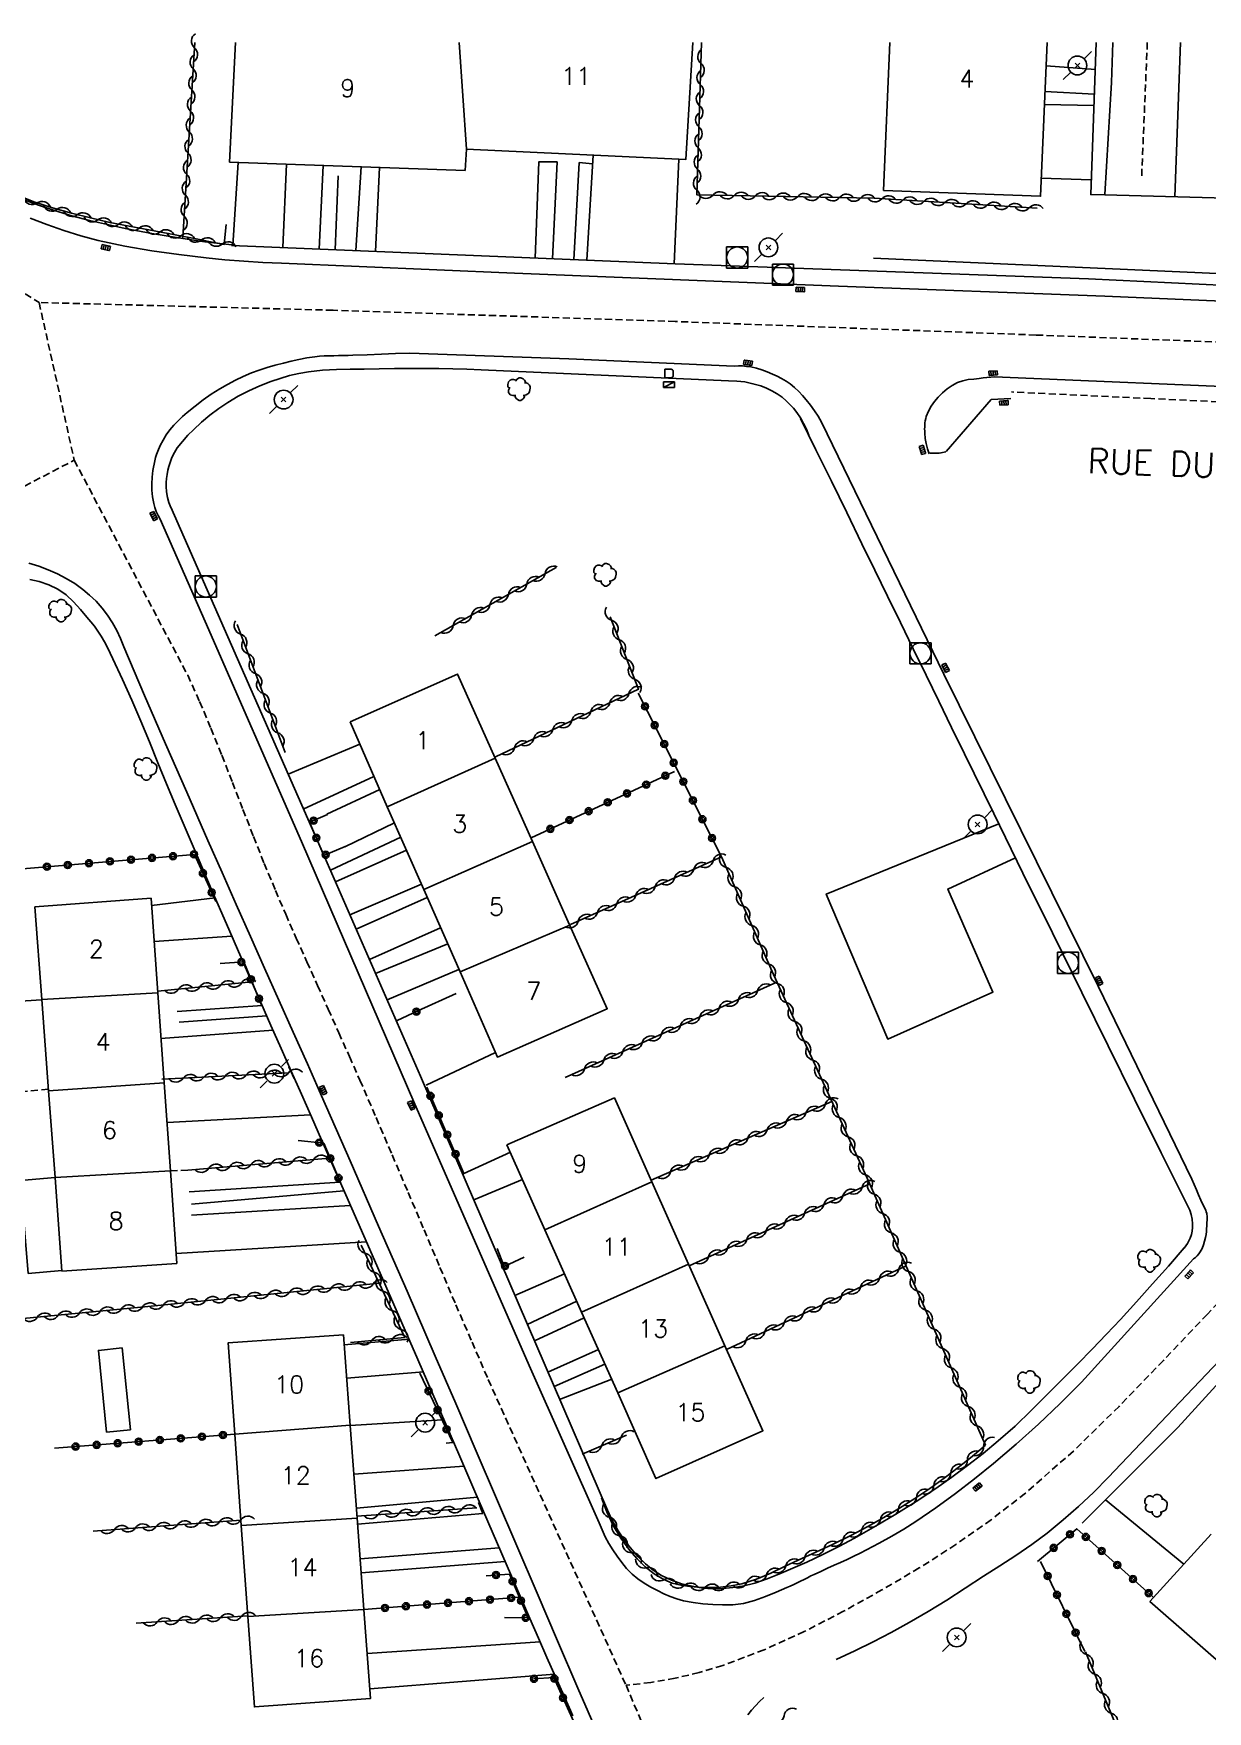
# Model space of a CAD drawing. Header units: millimetres. Extents: x 147000 to 148000, y 141000 to 142001.
# Drawn here: x 147517.2 to 147600.6, y 141881.4 to 142000.6 of the extents above; entities that cross this region are included whole.
import ezdxf
from ezdxf.enums import TextEntityAlignment as Align

# ---------------------------------------------------------------- set-up
doc = ezdxf.new("R2010")
doc.units = ezdxf.units.MM
doc.linetypes.add('DASHED', pattern=[0.75, 0.5, -0.25])
doc.layers.get('0').update_dxf_attribs({"linetype": 'CONTINUOUS'})
for name, color, linetype in [('W0001', 6, 'DASHED'), ('W0006', 2, 'CONTINUOUS'), ('W0008', 7, 'CONTINUOUS'), ('W0014', 7, 'CONTINUOUS'), ('W0017', 7, 'CONTINUOUS'), ('W0101', 7, 'CONTINUOUS'), ('W0104', 1, 'CONTINUOUS'), ('W0112', 1, 'DASHED'), ('W0300', 7, 'CONTINUOUS'), ('W0310', 3, 'CONTINUOUS'), ('W0323', 7, 'CONTINUOUS'), ('W0330', 7, 'CONTINUOUS'), ('W0333', 7, 'CONTINUOUS'), ('W0401', 7, 'CONTINUOUS'), ('W0420', 7, 'CONTINUOUS'), ('W0438', 7, 'CONTINUOUS'), ('W0473', 7, 'CONTINUOUS'), ('W0989', 7, 'CONTINUOUS'), ('W0991', 7, 'CONTINUOUS'), ('W1102', 7, 'CONTINUOUS')]:
    doc.layers.add(name, color=color, linetype=linetype)
doc.styles.get("Standard").update_dxf_attribs({"font": 'romans.shx', "width": 0.85})

# ---------------------------------------------------------------- blocks, each defined once
blk = doc.blocks.new('T401')
for p, q in [((-0.3, 0.3), (0, 0.3)), ((-0.3, -0.25), (-0.3, 0.3)), ((-0.3, 0.15), (0, 0.15)), ((-0.3, 0), (0, 0)), ((0, 0.3), (0, -0.25)), ((-0.3, -0.15), (0, -0.15)), ((-0.3, -0.25), (-0.3, -0.3)), ((-0.3, -0.3), (0, -0.3)), ((0, -0.3), (0, -0.25))]:
    blk.add_line(p, q)
blk = doc.blocks.new('T473')
for p, q in [((-0.166667, 0.166667), (0.166667, -0.166667)), ((-0.166667, -0.166667), (0.166667, 0.166667)), ((0.500001, 0.500001), (1.000002, 1.000002)), ((-1.000002, -1.000002), (-0.500001, -0.500001))]:
    blk.add_line(p, q)
blk.add_ellipse((0, 0), major_axis=(0.471405, 0.471405), ratio=1, start_param=5.4977871438, end_param=11.780972451)
blk = doc.blocks.new('T300')
for p, q in [((-0.8, 0.51), (-0.86, 0.34)), ((-0.86, 0.34), (-0.86, 0.17)), ((-0.86, 0.17), (-0.74, 0.06)), ((-0.69, 0.63), (-0.8, 0.51)), ((-0.8, -0.06), (-0.74, 0.06)), ((-0.74, 0.06), (-0.69, 0.11)), ((-0.57, 0.69), (-0.69, 0.63)), ((-0.46, 0.69), (-0.57, 0.69)), ((-0.29, 0.63), (-0.46, 0.69)), ((-0.29, 0.63), (-0.17, 0.74)), ((-0.23, 0.57), (-0.29, 0.63)), ((-0.17, 0.74), (-0.06, 0.8)), ((-0.06, 0.8), (0.06, 0.8)), ((0.06, 0.8), (0.23, 0.74)), ((0.23, 0.74), (0.34, 0.63)), ((0.34, 0.63), (0.4, 0.51)), ((0.46, 0.46), (0.34, 0.46)), ((0.4, 0.51), (0.4, 0.46)), ((0.57, 0.4), (0.46, 0.46)), ((0.57, 0.4), (0.69, 0.29)), ((0.69, 0.29), (0.74, 0.17)), ((0.74, 0.06), (0.69, -0.17)), ((0.74, 0.17), (0.74, 0.06)), ((-0.8, -0.17), (-0.8, -0.06)), ((-0.8, -0.23), (-0.8, -0.17)), ((-0.74, -0.34), (-0.8, -0.23)), ((-0.69, -0.4), (-0.74, -0.34)), ((-0.51, -0.46), (-0.69, -0.4)), ((-0.4, -0.46), (-0.51, -0.46)), ((-0.4, -0.46), (-0.34, -0.46)), ((-0.34, -0.46), (-0.34, -0.4)), ((-0.34, -0.51), (-0.34, -0.46)), ((-0.29, -0.63), (-0.34, -0.51)), ((-0.17, -0.74), (-0.29, -0.63)), ((-0.06, -0.8), (-0.17, -0.74)), ((0.06, -0.8), (-0.06, -0.8)), ((0.17, -0.74), (0.06, -0.8)), ((0.23, -0.69), (0.17, -0.74)), ((0.29, -0.46), (0.23, -0.46)), ((0.29, -0.63), (0.23, -0.69)), ((0.46, -0.4), (0.29, -0.46)), ((0.34, -0.51), (0.29, -0.63)), ((0.34, -0.51), (0.34, -0.46)), ((0.57, -0.34), (0.46, -0.4)), ((0.63, -0.29), (0.57, -0.34)), ((0.69, -0.17), (0.63, -0.29))]:
    blk.add_line(p, q)
blk = doc.blocks.new('T420')
for p, q in [((0.75, 0.75), (-0.75, 0.75)), ((-0.75, 0.75), (-0.75, -0.75)), ((0.75, 0.75), (0.75, -0.75)), ((0.75, -0.75), (-0.75, -0.75))]:
    blk.add_line(p, q)
blk.add_ellipse((0, 0), major_axis=(-0.53, 0.53), ratio=1, start_param=3.926991, end_param=10.210176)
blk = doc.blocks.new('T438')
for p, q in [((-0.4, 0.2), (0.4, 0.2)), ((-0.4, -0.2), (-0.4, 0.2)), ((0.15, 1.1), (-0.3, 1.1)), ((-0.3, 1.1), (-0.3, 0.5)), ((-0.3, 0.5), (0.15, 0.5)), ((0.3, 0.65), (0.3, 0.95)), ((0.4, 0.2), (0.4, -0.2))]:
    blk.add_line(p, q)
at = {"flags": 128}
for points in [[(-0.4, -0.2), (0.4, 0.2)], [(0.4, -0.2), (-0.4, -0.2)]]:
    blk.add_lwpolyline(points, dxfattribs=at)
for centre, major_axis, start_param, end_param in [((0.15, 0.95), (0.106, -0.106), 0.785398, 2.356194), ((0.15, 0.65), (0.106, 0.106), 3.926991, 5.497787)]:
    blk.add_ellipse(centre, major_axis=major_axis, ratio=1, start_param=start_param, end_param=end_param)
blk = doc.blocks.new('t310o')
at = {"color": 0, "linetype": 'Continuous'}
for centre, start, end in [((-0.5, 0.38), 216.8699, 323.1304), ((0.5, -0.37), 36.8699, 143.1303)]:
    blk.add_arc(centre, 0.625, start, end, dxfattribs=at)
blk = doc.blocks.new('t323o')
at = {"color": 0, "linetype": 'Continuous'}
for radius in [0.25, 0.15]:
    blk.add_circle((0, 0), radius, dxfattribs=at)

msp = doc.modelspace()

# ---------------------------------------------------------------- linework, layer by layer
at = {"layer": 'W0001'}
for points in [[(147596.35, 142000), (147595.94, 141990.26)], [(147499.69, 141998.73), (147509.1, 141987.88), (147511.09, 141986.12), (147513.17, 141984.47), (147515.33, 141982.93), (147517.58, 141981.51)], [(147632.55, 141978.88), (147610.68, 141978.34), (147588.44, 141979.2), (147562.8, 141980.16), (147538.47, 141980.96), (147517.58, 141981.51)], [(147517.58, 141981.51), (147520.08, 141970.3)], [(147516.54, 141968.46), (147520.08, 141970.3)], [(147520.08, 141970.3), (147528.14, 141955.02), (147528.99, 141953.14), (147529.79, 141951.24), (147530.57, 141949.32), (147531.32, 141947.4), (147532.07, 141945.47), (147532.82, 141943.54), (147533.58, 141941.63), (147534.38, 141939.72), (147535.11, 141938.02), (147535.85, 141936.33), (147536.61, 141934.65), (147537.37, 141932.96), (147538.13, 141931.28), (147538.88, 141929.6), (147539.64, 141927.91), (147540.38, 141926.23), (147541.53, 141923.57), (147542.68, 141920.91), (147543.81, 141918.25), (147544.94, 141915.59), (147546.07, 141912.92), (147547.2, 141910.26), (147548.35, 141907.61), (147549.51, 141904.95), (147559.3, 141883.21)], [(147602.96, 141912.05), (147600.62, 141909.59), (147597.49, 141906.31), (147594.34, 141903.04), (147591.1, 141899.86), (147587.68, 141896.86), (147585.25, 141894.98), (147582.73, 141893.21), (147580.14, 141891.55), (147577.49, 141889.99), (147574.75, 141888.47), (147571.97, 141887.03), (147569.11, 141885.73), (147566.17, 141884.62), (147564.49, 141884.11), (147562.78, 141883.71), (147561.05, 141883.41), (147559.3, 141883.21)], [(147559.3, 141883.21), (147570.04, 141857.97), (147572.48, 141852.33), (147574.93, 141846.7), (147577.4, 141841.07), (147579.86, 141835.44), (147581.76, 141831.06), (147583.65, 141826.67), (147585.57, 141822.29), (147587.53, 141817.94), (147595.46, 141801.57)]]:
    msp.add_lwpolyline(points, dxfattribs=at)
at = {"layer": 'W0006'}
msp.add_lwpolyline([(147598.71, 142000), (147598.31, 141989.03)], dxfattribs=at)
at = {"layer": 'W0008'}
msp.add_lwpolyline([(147593.32, 141989.17), (147602.84, 141988.91), (147603.32, 142000)], dxfattribs=at)
at = {"layer": 'W0014'}
for points in [[(147592.72, 142000), (147592.33, 141989.18), (147593.32, 141989.17)], [(147593.9, 142000), (147593.81, 141997.16), (147593.33, 141989.18)], [(147516.4, 141988.86), (147517.53, 141988.44), (147518.67, 141988.05), (147519.91, 141987.68), (147521.17, 141987.35), (147522.43, 141987.05), (147523.7, 141986.78), (147525.59, 141986.42), (147527.48, 141986.1), (147529.37, 141985.83), (147531.28, 141985.6)], [(147534.81, 141984.3), (147533.47, 141984.35), (147532.12, 141984.44), (147530.78, 141984.55), (147529.45, 141984.69), (147527.52, 141984.92), (147525.59, 141985.19), (147523.68, 141985.51), (147521.78, 141985.92), (147520.55, 141986.25), (147519.33, 141986.63), (147518.13, 141987.05), (147516.95, 141987.5)], [(147531.26, 141985.57), (147562.8, 141984.25), (147592.18, 141983.2), (147615.76, 141982.05)], [(147613.93, 141981.09), (147593.32, 141981.95), (147574.39, 141982.68), (147551.36, 141983.6), (147534.81, 141984.3)], [(147526.19, 141966.11), (147526.04, 141966.38), (147525.91, 141966.65), (147525.8, 141966.93), (147525.73, 141967.22), (147525.64, 141967.69), (147525.6, 141968.16), (147525.6, 141968.63), (147525.62, 141969.1), (147525.64, 141969.33), (147525.67, 141969.57), (147525.71, 141969.8), (147525.75, 141970.03), (147525.8, 141970.26), (147525.86, 141970.49), (147525.93, 141970.71), (147526.01, 141970.94), (147526.18, 141971.34), (147526.39, 141971.73), (147526.62, 141972.1), (147526.87, 141972.45), (147527.15, 141972.79), (147527.46, 141973.11), (147527.78, 141973.41), (147528.11, 141973.7), (147528.67, 141974.15), (147529.24, 141974.58), (147529.82, 141974.99), (147530.43, 141975.37), (147530.97, 141975.69), (147531.53, 141975.99), (147532.09, 141976.26), (147532.67, 141976.5), (147533.23, 141976.71), (147533.8, 141976.89), (147534.37, 141977.05), (147534.94, 141977.2), (147535.49, 141977.34), (147536.05, 141977.46), (147536.61, 141977.57), (147537.18, 141977.66), (147537.51, 141977.69), (147537.85, 141977.71), (147538.19, 141977.73), (147538.53, 141977.73), (147538.86, 141977.74), (147539.2, 141977.74), (147539.54, 141977.74), (147539.88, 141977.76), (147540.89, 141977.79), (147541.91, 141977.84), (147542.92, 141977.88), (147543.94, 141977.92)], [(147543.94, 141977.92), (147555.24, 141977.51), (147566.99, 141976.98)], [(147526.95, 141966.94), (147526.81, 141967.29), (147526.7, 141967.66), (147526.64, 141968.04), (147526.61, 141968.42), (147526.62, 141968.72), (147526.64, 141969), (147526.68, 141969.29), (147526.74, 141969.58), (147526.81, 141969.86), (147526.89, 141970.14), (147527, 141970.41), (147527.11, 141970.68), (147527.4, 141971.18), (147527.76, 141971.64), (147528.15, 141972.07), (147528.55, 141972.47), (147529.12, 141973.01), (147529.72, 141973.51), (147530.35, 141973.98), (147531, 141974.41), (147531.73, 141974.85), (147532.48, 141975.24), (147533.26, 141975.59), (147534.05, 141975.9), (147534.71, 141976.12), (147535.37, 141976.31), (147536.05, 141976.46), (147536.73, 141976.58), (147537.72, 141976.69), (147538.71, 141976.74), (147539.7, 141976.76), (147540.69, 141976.78), (147541.76, 141976.8), (147542.83, 141976.82), (147543.9, 141976.82), (147544.97, 141976.82), (147545.98, 141976.81), (147546.98, 141976.79), (147547.99, 141976.76), (147548.99, 141976.73)], [(147548.99, 141976.73), (147566.58, 141975.94)], [(147566.58, 141975.94), (147567.17, 141975.93), (147567.75, 141975.86), (147568.32, 141975.74), (147568.88, 141975.58), (147569.28, 141975.42), (147569.67, 141975.23), (147570.03, 141975.01), (147570.39, 141974.77), (147570.68, 141974.53), (147570.95, 141974.27), (147571.2, 141973.99), (147571.43, 141973.69), (147571.69, 141973.31), (147571.92, 141972.91), (147572.12, 141972.5), (147572.29, 141972.08)], [(147566.99, 141976.98), (147567.29, 141977), (147567.58, 141977), (147567.87, 141976.97), (147568.17, 141976.93), (147568.56, 141976.84), (147568.95, 141976.72), (147569.33, 141976.58), (147569.7, 141976.42), (147570.03, 141976.28), (147570.36, 141976.11), (147570.67, 141975.93), (147570.97, 141975.73), (147571.28, 141975.47), (147571.57, 141975.19), (147571.84, 141974.9), (147572.1, 141974.59), (147572.4, 141974.22), (147572.69, 141973.82), (147572.95, 141973.42), (147573.2, 141973)], [(147580.85, 141970.75), (147580.73, 141971.11), (147580.64, 141971.48), (147580.57, 141971.85), (147580.54, 141972.22), (147580.53, 141972.37), (147580.52, 141972.52), (147580.53, 141972.66), (147580.53, 141972.81), (147580.54, 141972.96), (147580.57, 141973.11), (147580.6, 141973.26), (147580.64, 141973.4), (147580.79, 141973.78), (147580.99, 141974.14), (147581.23, 141974.48), (147581.49, 141974.79), (147581.79, 141975.1), (147582.12, 141975.38), (147582.47, 141975.62), (147582.85, 141975.83), (147583.23, 141975.95), (147583.62, 141976.03), (147584.02, 141976.07), (147584.41, 141976.12), (147584.68, 141976.15), (147584.95, 141976.18), (147585.22, 141976.21), (147585.49, 141976.22)], [(147585.49, 141976.22), (147605.55, 141975.38), (147625.28, 141974.66)], [(147586.64, 141974.69), (147585.26, 141974.62), (147582.05, 141970.91)], [(147571.71, 141973.26), (147572.8, 141971.03), (147573.9, 141968.81), (147574.99, 141966.58), (147576.07, 141964.36), (147576.98, 141962.49), (147577.89, 141960.63), (147578.8, 141958.76), (147579.71, 141956.9), (147580.62, 141955.03), (147581.53, 141953.16), (147582.44, 141951.3), (147583.35, 141949.43), (147585.43, 141945.19), (147587.51, 141940.95), (147589.6, 141936.71), (147591.69, 141932.47), (147593.57, 141928.67), (147595.45, 141924.87), (147597.34, 141921.07), (147599.23, 141917.28)], [(147573.2, 141973), (147581.89, 141955.08), (147592.85, 141932.91), (147599.52, 141919.18)], [(147582.02, 141970.89), (147581.91, 141970.86), (147581.79, 141970.84), (147581.68, 141970.82), (147581.56, 141970.8), (147581.46, 141970.8), (147581.36, 141970.79), (147581.25, 141970.79), (147581.15, 141970.79), (147581.07, 141970.79), (147580.99, 141970.8), (147580.91, 141970.81), (147580.83, 141970.82)], [(147557.97, 141895.66), (147544.68, 141926.5), (147537.88, 141942.06), (147526.94, 141966.95)], [(147557.38, 141894.75), (147552.51, 141905.72), (147544.28, 141924.52), (147536.23, 141943.19), (147529.38, 141958.83), (147526.19, 141966.11)], [(147516.85, 141962.97), (147517.55, 141962.77), (147518.23, 141962.51)], [(147555.52, 141881.04), (147554.91, 141882.43), (147554.29, 141883.81), (147553.68, 141885.19), (147553.07, 141886.57), (147552.46, 141887.96), (147551.46, 141890.26), (147550.46, 141892.56), (147549.47, 141894.86), (147548.48, 141897.16), (147547.49, 141899.47), (147546.5, 141901.77), (147545.5, 141904.07), (147544.51, 141906.37), (147542.8, 141910.28), (147541.09, 141914.18), (147539.37, 141918.08), (147537.66, 141921.98), (147536.94, 141923.61), (147536.22, 141925.24), (147535.5, 141926.86), (147534.78, 141928.49), (147534.06, 141930.11), (147533.34, 141931.74), (147532.63, 141933.37), (147531.92, 141935), (147530.9, 141937.33), (147529.89, 141939.66), (147528.89, 141942), (147527.88, 141944.34), (147527.25, 141945.82), (147526.64, 141947.3), (147526.03, 141948.79), (147525.42, 141950.28), (147524.8, 141951.76), (147524.16, 141953.24), (147523.51, 141954.72), (147522.83, 141956.18), (147522.64, 141956.59), (147522.44, 141956.99), (147522.22, 141957.39), (147521.99, 141957.79), (147521.75, 141958.14), (147521.51, 141958.49), (147521.25, 141958.82), (147520.97, 141959.15), (147520.51, 141959.69), (147520.02, 141960.22), (147519.5, 141960.72), (147518.9, 141961.14), (147518.26, 141961.45), (147517.59, 141961.67), (147516.91, 141961.83)], [(147518.23, 141962.51), (147518.88, 141962.23), (147519.51, 141961.9), (147520.11, 141961.53), (147520.68, 141961.12), (147521.17, 141960.71), (147521.63, 141960.27), (147522.06, 141959.79), (147522.45, 141959.28), (147522.79, 141958.75), (147523.1, 141958.2), (147523.37, 141957.62), (147523.59, 141957.03)], [(147523.59, 141957.03), (147525.08, 141953.58), (147526.57, 141950.14), (147528.07, 141946.69), (147529.58, 141943.26), (147530.58, 141940.98), (147531.59, 141938.72), (147532.6, 141936.45), (147533.61, 141934.18), (147534.63, 141931.92), (147535.64, 141929.65), (147536.65, 141927.38), (147537.65, 141925.11), (147539.69, 141920.49), (147541.71, 141915.86), (147543.73, 141911.23), (147545.74, 141906.6), (147547.2, 141903.23), (147548.65, 141899.86), (147550.09, 141896.49), (147551.53, 141893.12), (147552.98, 141889.75), (147554.42, 141886.38), (147555.87, 141883.01), (147557.33, 141879.65)], [(147593.57, 141897.98), (147602.4, 141907.26), (147609.92, 141915.47), (147621.09, 141927.58), (147631.51, 141938.99)], [(147591.73, 141894.74), (147598.51, 141901.53), (147606.88, 141910.7), (147619.35, 141924.14), (147630.72, 141936.63)], [(147599.52, 141919.18), (147599.68, 141918.81), (147599.84, 141918.44), (147600, 141918.07), (147600.15, 141917.7), (147600.21, 141917.58), (147600.27, 141917.47), (147600.33, 141917.35), (147600.39, 141917.23), (147600.45, 141917.11), (147600.5, 141916.99), (147600.54, 141916.87), (147600.58, 141916.74), (147600.6, 141916.52), (147600.6, 141916.31), (147600.59, 141916.09), (147600.57, 141915.88), (147600.56, 141915.67), (147600.55, 141915.46), (147600.53, 141915.25), (147600.49, 141915.04), (147600.42, 141914.78), (147600.35, 141914.51), (147600.24, 141914.26), (147600.11, 141914.02), (147600.01, 141913.87), (147599.9, 141913.74), (147599.77, 141913.62), (147599.63, 141913.52)], [(147599.23, 141917.28), (147599.37, 141916.98), (147599.47, 141916.67), (147599.54, 141916.34), (147599.57, 141916.01), (147599.57, 141915.75), (147599.54, 141915.5), (147599.48, 141915.25), (147599.4, 141915), (147599.31, 141914.81), (147599.21, 141914.62), (147599.09, 141914.45), (147598.96, 141914.29)], [(147598.96, 141914.3), (147597.85, 141913.01), (147596.73, 141911.74), (147595.59, 141910.47), (147594.44, 141909.22), (147593.44, 141908.16), (147592.43, 141907.1), (147591.4, 141906.06), (147590.37, 141905.02), (147589.24, 141903.89), (147588.11, 141902.76), (147586.95, 141901.64), (147585.75, 141900.58), (147584.68, 141899.69), (147583.58, 141898.83), (147582.46, 141898.01), (147581.32, 141897.21), (147579.91, 141896.28), (147578.48, 141895.38), (147577.02, 141894.51), (147575.54, 141893.68), (147574.42, 141893.08), (147573.29, 141892.51), (147572.15, 141891.97), (147570.98, 141891.46), (147570.15, 141891.11), (147569.32, 141890.77), (147568.46, 141890.48), (147567.58, 141890.26), (147566.88, 141890.15), (147566.18, 141890.08), (147565.46, 141890.07), (147564.75, 141890.12), (147564, 141890.25), (147563.25, 141890.43), (147562.52, 141890.69), (147561.83, 141891.02), (147561.23, 141891.4), (147560.68, 141891.85), (147560.17, 141892.34), (147559.7, 141892.86), (147559.19, 141893.51), (147558.73, 141894.2), (147558.32, 141894.92), (147557.97, 141895.67)], [(147599.64, 141913.52), (147591.67, 141904.75)], [(147591.67, 141904.75), (147590.16, 141903.24), (147588.61, 141901.78), (147587.03, 141900.35), (147585.41, 141898.97), (147584.07, 141897.89), (147582.71, 141896.84), (147581.32, 141895.83), (147579.9, 141894.86), (147579.04, 141894.32), (147578.18, 141893.81), (147577.29, 141893.32), (147576.4, 141892.84), (147575.95, 141892.61), (147575.48, 141892.38), (147575.02, 141892.16), (147574.55, 141891.95), (147574.08, 141891.74), (147573.61, 141891.53), (147573.14, 141891.31), (147572.68, 141891.09), (147572.43, 141890.98), (147572.19, 141890.85), (147571.95, 141890.73), (147571.71, 141890.61), (147571.46, 141890.49), (147571.22, 141890.37), (147570.97, 141890.26), (147570.72, 141890.15), (147569.97, 141889.83), (147569.22, 141889.52), (147568.44, 141889.24), (147567.65, 141889.03), (147567.28, 141888.97), (147566.9, 141888.94), (147566.52, 141888.94), (147566.15, 141888.94), (147565.46, 141888.96), (147564.76, 141889.01), (147564.07, 141889.09), (147563.39, 141889.22), (147562.91, 141889.35), (147562.44, 141889.52), (147561.98, 141889.72), (147561.54, 141889.94), (147561.06, 141890.19), (147560.59, 141890.47), (147560.14, 141890.78), (147559.73, 141891.12), (147559.34, 141891.52), (147558.99, 141891.94), (147558.66, 141892.39), (147558.36, 141892.85), (147558.08, 141893.3), (147557.82, 141893.77), (147557.59, 141894.26), (147557.38, 141894.75)], [(147574.24, 141885.04), (147575.56, 141885.65), (147576.87, 141886.3), (147578.15, 141886.97), (147579.43, 141887.67), (147580.77, 141888.45), (147582.1, 141889.27), (147583.41, 141890.11), (147584.71, 141890.96), (147585.86, 141891.7), (147587.01, 141892.44), (147588.14, 141893.21), (147589.24, 141894.03), (147590.37, 141894.96), (147591.47, 141895.93), (147592.54, 141896.94), (147593.57, 141897.99)], [(147567.96, 141881.11), (147568.21, 141881.44), (147568.49, 141881.76), (147568.78, 141882.06), (147569.09, 141882.33)]]:
    msp.add_lwpolyline(points, dxfattribs=at)
at = {"layer": 'W0017'}
for points in [[(147592.66, 141998.07), (147589.15, 141998.33)], [(147589.07, 141996.52), (147592.59, 141996.32)], [(147592.56, 141995.51), (147589.04, 141995.59)], [(147531.73, 141991.47), (147531.36, 141985.57)], [(147552.83, 141984.67), (147553.11, 141991.52), (147554.4, 141991.5)], [(147554.4, 141991.5), (147554.08, 141984.62)], [(147555.59, 141984.55), (147555.96, 141991.46)], [(147555.96, 141991.46), (147556.92, 141991.37)], [(147556.51, 141984.52), (147556.95, 141991.99)], [(147563.06, 141991.71), (147562.71, 141984.26)], [(147535.16, 141991.35), (147534.91, 141985.42)], [(147537.48, 141985.31), (147537.78, 141991.25)], [(147538.84, 141990.52), (147538.62, 141985.26)], [(147540.09, 141985.2), (147540.46, 141991.16)], [(147541.5, 141985.14), (147541.78, 141991.11)], [(147588.81, 141990.36), (147592.37, 141990.24)], [(147535.28, 141947.98), (147540.38, 141950.12)], [(147536.36, 141945.5), (147541.38, 141947.82)], [(147541.8, 141946.89), (147538.03, 141945.14)], [(147539.3, 141942.82), (147542.84, 141944.52)], [(147543.28, 141943.51), (147538.28, 141941.15)], [(147538.64, 141940.32), (147543.69, 141942.58)], [(147544.75, 141940.17), (147539.67, 141937.97)], [(147525.56, 141938.65), (147530.1, 141939.18)], [(147540.11, 141936.97), (147545.17, 141939.22)], [(147541.07, 141934.8), (147546.12, 141937.05)], [(147525.76, 141936.08), (147531.27, 141936.47)], [(147541.48, 141933.82), (147546.62, 141935.93)], [(147547.42, 141934.1), (147542.31, 141931.94)], [(147544.5, 141931.15), (147547.22, 141932.39)], [(147533.44, 141931.53), (147527.4, 141931.1)], [(147527.54, 141930.36), (147533.76, 141930.8)], [(147534.21, 141929.79), (147526.24, 141929.2)], [(147550.02, 141928.2), (147545.09, 141925.88)], [(147536.87, 141923.77), (147526.67, 141923.22)], [(147547.71, 141919.56), (147551.08, 141921.1)], [(147538.97, 141918.97), (147528.25, 141918.3)], [(147551.94, 141919.16), (147548.47, 141917.71)], [(147528.41, 141917.41), (147539.25, 141918.36)], [(147539.7, 141917.32), (147528.41, 141916.63)], [(147527.33, 141913.9), (147540.85, 141914.73)], [(147554.93, 141912.46), (147551.39, 141910.93)], [(147552.28, 141908.86), (147555.8, 141910.52)], [(147556.33, 141909.33), (147552.79, 141907.69)], [(147539.27, 141907.42), (147543.88, 141907.81)], [(147553.74, 141905.48), (147557.33, 141907.08)], [(147557.79, 141906.04), (147554.18, 141904.45)], [(147544.89, 141905.49), (147539.45, 141905.04)], [(147554.58, 141903.52), (147558.28, 141904.96)], [(147539.95, 141898.21), (147547.79, 141898.79)], [(147548.73, 141896.58), (147540.13, 141895.8)], [(147598.95, 141891.82), (147593.38, 141896.39)], [(147540.21, 141894.66), (147549.12, 141895.42)], [(147550.29, 141892.97), (147540.4, 141892.19)], [(147540.47, 141891.2), (147550.7, 141892.02)], [(147553.19, 141886.29), (147540.9, 141885.46)], [(147541.08, 141882.96), (147554.21, 141883.99)]]:
    msp.add_lwpolyline(points, dxfattribs=at)
at = {"layer": 'W0101'}
for points in [[(147531.55, 142000), (147531.12, 141991.49)], [(147547.95, 141992.42), (147563.55, 141991.68), (147564.05, 142000)], [(147577.6, 141989.48), (147578.06, 142000)], [(147589.22, 142000), (147588.76, 141989.06), (147577.6, 141989.48)], [(147531.12, 141991.49), (147547.86, 141990.9), (147547.95, 141992.42)], [(147549.99, 141949.12), (147547.33, 141955.09), (147539.68, 141951.7)], [(147539.68, 141951.7), (147542.33, 141945.66)], [(147552.65, 141943.19), (147549.99, 141949.12)], [(147542.33, 141945.66), (147544.92, 141939.78)], [(147555.29, 141937.27), (147552.65, 141943.19)], [(147517.28, 141938.55), (147525.54, 141939.16)], [(147525.54, 141939.16), (147526.01, 141932.43)], [(147544.92, 141939.78), (147547.5, 141933.93)], [(147517.28, 141938.55), (147517.77, 141931.96)], [(147547.5, 141933.93), (147550.16, 141927.87), (147557.96, 141931.31), (147555.29, 141937.27)], [(147517.77, 141931.96), (147518.25, 141925.46)], [(147526.01, 141932.43), (147526.47, 141926.04)], [(147526.47, 141926.04), (147526.91, 141919.78)], [(147518.25, 141925.46), (147518.71, 141919.3)], [(147561.12, 141919.01), (147558.47, 141924.97), (147550.83, 141921.64)], [(147550.83, 141921.64), (147553.53, 141915.59)], [(147518.71, 141919.3), (147519.2, 141912.65), (147527.38, 141913.2)], [(147526.91, 141919.78), (147527.38, 141913.2)], [(147563.74, 141913.15), (147561.12, 141919.01)], [(147553.53, 141915.59), (147556.14, 141909.74)], [(147566.33, 141907.33), (147563.74, 141913.15)], [(147556.14, 141909.74), (147558.71, 141903.99)], [(147531.48, 141901.06), (147531.01, 141907.55), (147539.22, 141908.13)], [(147539.22, 141908.13), (147539.69, 141901.68)], [(147558.71, 141903.99), (147561.42, 141897.91), (147569.03, 141901.3), (147566.33, 141907.33)], [(147531.94, 141894.57), (147531.48, 141901.06)], [(147539.69, 141901.68), (147540.18, 141895.09)], [(147540.18, 141895.09), (147540.66, 141888.6)], [(147532.41, 141888.11), (147531.94, 141894.57)], [(147600.9, 141893.96), (147596.54, 141889.17), (147602.73, 141883.73), (147607.05, 141888.41)], [(147540.66, 141888.6), (147541.13, 141882.27), (147532.88, 141881.67), (147532.41, 141888.11)]]:
    msp.add_lwpolyline(points, dxfattribs=at)
at = {"layer": 'W0104'}
msp.add_lwpolyline([(147518.71, 141919.3), (147516.25, 141919.09), (147516.81, 141912.49), (147519.2, 141912.7)], dxfattribs=at)
msp.add_lwpolyline([(147523.49, 141907.19), (147524.07, 141901.38), (147522.38, 141901.21), (147521.8, 141907.02)], close=True, dxfattribs=at)
at = {"layer": 'W0112'}
for points in [[(147625.56, 141973.44), (147609.62, 141974.07), (147596.59, 141974.68), (147586.69, 141975.15)], [(147518.24, 141925.59), (147515.25, 141925.29)], [(147526.91, 141919.78), (147528.16, 141919.84)]]:
    msp.add_lwpolyline(points, dxfattribs=at)
at = {"layer": 'W0300'}
msp.add_lwpolyline([(147609.27, 141983.21), (147576.88, 141984.67)], dxfattribs=at)
at = {"layer": 'W0310'}
for points in [[(147528.64, 142000), (147527.79, 141986.14)], [(147588.51, 141988.22), (147576.94, 141988.93), (147564.32, 141989.17), (147564.67, 142000)], [(147530.75, 141985.64), (147529.75, 141985.83), (147528.75, 141986.03), (147527.75, 141986.22), (147526.76, 141986.42), (147525.37, 141986.68), (147523.99, 141986.93), (147522.6, 141987.2), (147521.23, 141987.52), (147519.89, 141987.86), (147518.54, 141988.23), (147517.21, 141988.66), (147515.92, 141989.19)], [(147530.87, 141987.06), (147530.74, 141985.65)], [(147554.33, 141962.68), (147545.7, 141957.82)], [(147535.08, 141949.52), (147531.65, 141958.62)], [(147550.02, 141949.21), (147560.19, 141954.03), (147558.18, 141959.17)], [(147584.85, 141900.29), (147576.43, 141919.26), (147569.77, 141933.74), (147566.09, 141942.1), (147555.35, 141937.3)], [(147532.69, 141933.22), (147526.01, 141932.56)], [(147554.98, 141926.41), (147570.02, 141933.2)], [(147526.31, 141926.29), (147535.31, 141926.74)], [(147561.08, 141919.11), (147573.93, 141924.7)], [(147528.14, 141919.84), (147537.96, 141920.67)], [(147563.79, 141913.04), (147576.62, 141918.85)], [(147540.47, 141914.5), (147543.57, 141907.94), (147539.72, 141907.57)], [(147579.2, 141913.03), (147566.45, 141907.07)], [(147541.79, 141911.8), (147525.31, 141910.14), (147514.46, 141909.09)], [(147556.19, 141899.65), (147559.32, 141901)], [(147557.55, 141896.54), (147557.93, 141895.54), (147558.39, 141894.58), (147558.94, 141893.67), (147559.57, 141892.8), (147560.09, 141892.2), (147560.66, 141891.63), (147561.29, 141891.13), (147561.98, 141890.72), (147562.58, 141890.48), (147563.2, 141890.32), (147563.83, 141890.24), (147564.46, 141890.18), (147565.24, 141890.16), (147566.01, 141890.19), (147566.78, 141890.28), (147567.54, 141890.43), (147568.58, 141890.75), (147569.58, 141891.18), (147570.56, 141891.65), (147571.54, 141892.11), (147572.79, 141892.67), (147574.03, 141893.25), (147575.27, 141893.85), (147576.49, 141894.49), (147577.62, 141895.13), (147578.73, 141895.79), (147579.82, 141896.48), (147580.9, 141897.21), (147581.92, 141897.94), (147582.91, 141898.69), (147583.89, 141899.48), (147584.85, 141900.29)], [(147521.43, 141894.17), (147531.92, 141894.94)], [(147548.69, 141895.83), (147540.17, 141895.24)], [(147532.41, 141888.14), (147524.49, 141887.63)], [(147591.95, 141885.59), (147595.68, 141876.64), (147585.17, 141871.94)]]:
    msp.add_lwpolyline(points, dxfattribs=at)
at = {"layer": 'W0323'}
for points in [[(147566.09, 141942.1), (147560.17, 141953.74)], [(147552.56, 141943.46), (147562.75, 141948.17)], [(147538.08, 141945.11), (147536.81, 141944.56), (147537.82, 141942.2), (147539.33, 141942.83)], [(147530.13, 141938.93), (147528.62, 141942.28), (147500.19, 141939.9)], [(147530.45, 141934.52), (147532.12, 141934.63), (147533.42, 141931.51)], [(147517.75, 141931.94), (147501.86, 141930.91)], [(147544.51, 141931.15), (147543.03, 141930.48)], [(147535.33, 141927.17), (147535.71, 141926.34)], [(147545.14, 141925.72), (147547.77, 141919.6)], [(147536, 141921.95), (147537.81, 141921.75), (147538.98, 141918.99)], [(147550.13, 141914.25), (147550.64, 141912.99), (147552.05, 141913.64)], [(147544.65, 141905.41), (147546.98, 141900.48), (147546.51, 141900.42)], [(147518.68, 141900.07), (147531.48, 141901.06)], [(147548.8, 141896.21), (147549.12, 141895.42)], [(147588.55, 141892.01), (147591.33, 141894.34), (147596.79, 141889.45)], [(147588.76, 141892.02), (147591.92, 141885.6)], [(147549.36, 141891), (147551.02, 141891.1), (147552.35, 141888.01), (147550.67, 141888.03)], [(147551.72, 141889.47), (147540.66, 141888.6)], [(147552.71, 141883.66), (147554.17, 141883.76), (147557.23, 141876.98), (147555.6, 141876.85)]]:
    msp.add_lwpolyline(points, dxfattribs=at)
at = {"layer": 'W0330'}
msp.add_lwpolyline([(147539.68, 141901.68), (147546.25, 141902.07)], dxfattribs=at)
at = {"layer": 'W0333'}
msp.add_lwpolyline([(147585.79, 141944.44), (147573.53, 141939.45), (147577.9, 141929.15), (147585.37, 141932.49), (147582.17, 141939.81), (147586.97, 141942.04)], dxfattribs=at)
at = {"layer": 'W1102'}
for points in [[(147547.43, 142000), (147547.95, 141992.42)], [(147549.99, 141949.12), (147542.33, 141945.66)], [(147544.92, 141939.78), (147552.64, 141943.19)], [(147555.3, 141937.24), (147547.5, 141933.93)], [(147526.02, 141932.43), (147517.77, 141931.96)], [(147518.25, 141925.46), (147526.47, 141926.04)], [(147518.71, 141919.3), (147526.91, 141919.78)], [(147561.12, 141919.01), (147553.53, 141915.59)], [(147563.74, 141913.15), (147556.14, 141909.74)], [(147566.33, 141907.33), (147558.71, 141903.99)], [(147531.48, 141901.05), (147539.69, 141901.69)], [(147540.18, 141895.09), (147531.95, 141894.57)], [(147540.66, 141888.6), (147532.41, 141888.11)]]:
    msp.add_lwpolyline(points, dxfattribs=at)

# ---------------------------------------------------------------- block references
at = {"layer": 'W0300'}
for p in [(147551.75, 141975.35), (147557.86, 141962.15), (147519.14, 141959.6), (147525.2, 141948.35), (147596.54, 141913.39), (147588, 141904.77), (147597.03, 141895.98)]:
    msp.add_blockref('T300', p, dxfattribs=at)
at = {"layer": 'W0310'}
for p, rotation in [((147528.62, 141999.62), 266.4666227499171), ((147528.53, 141998.12), 266.4666227499171), ((147564.63, 141998.5), 88.10167397676123), ((147528.43, 141996.62), 266.4666227499171), ((147564.58, 141997), 88.10167397676123), ((147564.53, 141995.5), 88.10167397676123), ((147528.34, 141995.12), 266.4666227499171), ((147564.48, 141994), 88.10167397676123), ((147528.25, 141993.63), 266.4666227499171), ((147528.16, 141992.13), 266.4666227499171), ((147564.43, 141992.5), 88.10167397676123), ((147528.06, 141990.63), 266.4666227499171), ((147564.38, 141991), 88.10167397676123), ((147564.33, 141989.51), 88.10167397676123), ((147517.43, 141988.59), 162.0998029878619), ((147527.97, 141989.14), 266.4666227499171), ((147565.48, 141989.15), 178.8749186761865), ((147566.98, 141989.12), 178.8749186761865), ((147568.48, 141989.09), 178.8749186761865), ((147569.98, 141989.06), 178.8749186761865), ((147571.48, 141989.03), 178.8749186761865), ((147572.98, 141989), 178.8749186761865), ((147574.48, 141988.98), 178.8749186761865), ((147575.98, 141988.95), 178.8749186761865), ((147577.48, 141988.89), 176.4868991649167), ((147578.98, 141988.8), 176.4868991649167), ((147580.48, 141988.71), 176.4868991649167), ((147518.86, 141988.14), 164.7883451845528), ((147520.31, 141987.76), 165.6159470088519), ((147521.76, 141987.39), 166.9321446873952), ((147527.88, 141987.64), 266.4666227499171), ((147581.97, 141988.62), 176.4868991649167), ((147583.47, 141988.53), 176.4868991649167), ((147584.97, 141988.43), 176.4868991649167), ((147586.46, 141988.34), 176.4868991649167), ((147587.96, 141988.25), 176.4868991649167), ((147523.23, 141987.08), 168.9949288741388), ((147524.7, 141986.8), 169.8000278302671), ((147526.18, 141986.53), 169.3451807791156), ((147527.65, 141986.25), 168.8778938136649), ((147529.12, 141985.96), 168.9659081486704), ((147530.59, 141985.67), 169.0099145350116), ((147553.54, 141962.24), 209.4003139521607), ((147552.24, 141961.5), 209.4003139521607), ((147549.62, 141960.03), 209.4003139521607), ((147550.93, 141960.76), 209.4003139521607), ((147547.01, 141958.55), 209.4003139521607), ((147548.32, 141959.29), 209.4003139521607), ((147558.28, 141958.92), 111.3773467315461), ((147531.9, 141957.94), 110.6429164839911), ((147558.82, 141957.53), 111.3773467315461), ((147532.43, 141956.54), 110.6429164839911), ((147559.37, 141956.13), 111.3773467315461), ((147532.96, 141955.13), 110.6429164839911), ((147559.92, 141954.73), 111.3773467315461), ((147533.49, 141953.73), 110.6429164839911), ((147534.02, 141952.33), 110.6429164839911), ((147558.16, 141953.07), 25.37597395987838), ((147559.51, 141953.71), 25.37597395987838), ((147555.45, 141951.78), 25.37597395987838), ((147556.8, 141952.43), 25.37597395987838), ((147534.55, 141950.92), 110.6429164839911), ((147552.74, 141950.5), 25.37597395987838), ((147554.09, 141951.14), 25.37597395987838), ((147551.38, 141949.85), 25.37597395987838), ((147564.11, 141941.22), 204.0876092471372), ((147565.48, 141941.83), 204.0876092471372), ((147566.43, 141941.34), 113.7364047187327), ((147561.37, 141939.99), 204.0876092471372), ((147562.74, 141940.6), 204.0876092471372), ((147567.03, 141939.97), 113.7364047187327), ((147558.63, 141938.77), 204.0876092471372), ((147560, 141939.38), 204.0876092471372), ((147567.63, 141938.6), 113.7364047187327), ((147555.89, 141937.54), 204.0876092471372), ((147557.26, 141938.16), 204.0876092471372), ((147568.24, 141937.23), 113.7364047187327), ((147568.84, 141935.85), 113.7364047187327), ((147569.45, 141934.48), 113.7364047187327), ((147527.5, 141932.71), 185.5842006035986), ((147528.99, 141932.85), 185.5842006035986), ((147530.48, 141933), 185.5842006035986), ((147531.98, 141933.15), 185.5842006035986), ((147568.65, 141932.58), 24.29709664113907), ((147570.06, 141933.11), 114.7176482299349), ((147565.92, 141931.35), 24.29709664113907), ((147567.29, 141931.96), 24.29709664113907), ((147570.69, 141931.75), 114.7176482299349), ((147563.18, 141930.11), 24.29709664113907), ((147564.55, 141930.73), 24.29709664113907), ((147571.31, 141930.39), 114.7176482299349), ((147560.45, 141928.88), 24.29709664113907), ((147561.82, 141929.5), 24.29709664113907), ((147571.94, 141929.02), 114.7176482299349), ((147557.72, 141927.64), 24.29709664113907), ((147559.08, 141928.26), 24.29709664113907), ((147572.57, 141927.66), 114.7176482299349), ((147535.3, 141926.74), 2.881136287718367), ((147556.35, 141927.03), 24.29709664113907), ((147573.2, 141926.3), 114.7176482299349), ((147527.81, 141926.36), 2.881136287718367), ((147529.3, 141926.44), 2.881136287718367), ((147530.8, 141926.51), 2.881136287718367), ((147532.3, 141926.59), 2.881136287718367), ((147533.8, 141926.66), 2.881136287718367), ((147573.82, 141924.94), 114.7176482299349), ((147573.46, 141924.49), 23.49171866606848), ((147570.71, 141923.3), 23.49171866606848), ((147572.09, 141923.89), 23.49171866606848), ((147574.45, 141923.57), 114.7176482299349), ((147567.96, 141922.1), 23.49171866606848), ((147569.34, 141922.7), 23.49171866606848), ((147575.08, 141922.21), 114.7176482299349), ((147565.21, 141920.9), 23.49171866606848), ((147566.58, 141921.5), 23.49171866606848), ((147575.7, 141920.85), 114.7176482299349), ((147529.64, 141919.96), 4.887333086234951), ((147531.13, 141920.09), 4.887333086234951), ((147532.63, 141920.22), 4.887333086234951), ((147534.12, 141920.35), 4.887333086234951), ((147535.62, 141920.47), 4.887333086234951), ((147537.11, 141920.6), 4.887333086234951), ((147562.46, 141919.71), 23.49171866606848), ((147563.83, 141920.31), 23.49171866606848), ((147576.33, 141919.49), 114.7176482299349), ((147574.72, 141917.99), 24.39951231273813), ((147576.08, 141918.61), 24.39951231273813), ((147576.94, 141918.12), 113.9109128361439), ((147573.35, 141917.37), 24.39951231273813), ((147577.55, 141916.74), 113.9109128361439), ((147570.62, 141916.13), 24.39951231273813), ((147571.99, 141916.75), 24.39951231273813), ((147578.16, 141915.37), 113.9109128361439), ((147567.89, 141914.89), 24.39951231273813), ((147569.25, 141915.51), 24.39951231273813), ((147540.74, 141913.93), 295.2628579752139), ((147565.16, 141913.66), 24.39951231273813), ((147566.52, 141914.28), 24.39951231273813), ((147578.77, 141914), 113.9109128361439), ((147541.38, 141912.58), 295.2628579752139), ((147577.32, 141912.16), 205.0990509570492), ((147578.68, 141912.79), 205.0990509570492), ((147579.38, 141912.63), 113.9109128361439), ((147535.36, 141911.15), 185.7446881293343), ((147536.86, 141911.3), 185.7446881293343), ((147538.35, 141911.45), 185.7446881293343), ((147539.84, 141911.6), 185.7446881293343), ((147541.33, 141911.75), 185.7446881293343), ((147542.02, 141911.22), 295.2628579752139), ((147574.6, 141910.88), 205.0990509570492), ((147575.96, 141911.52), 205.0990509570492), ((147579.98, 141911.26), 113.9109128361439), ((147523.42, 141909.96), 185.5412284094485), ((147524.92, 141910.1), 185.5412284094485), ((147526.41, 141910.25), 185.7446881293343), ((147527.9, 141910.4), 185.7446881293343), ((147529.39, 141910.55), 185.7446881293343), ((147530.89, 141910.7), 185.7446881293343), ((147532.38, 141910.85), 185.7446881293343), ((147533.87, 141911), 185.7446881293343), ((147542.66, 141909.86), 295.2628579752139), ((147573.24, 141910.25), 205.0990509570492), ((147580.59, 141909.89), 113.9109128361439), ((147517.45, 141909.38), 185.5412284094485), ((147518.94, 141909.52), 185.5412284094485), ((147520.44, 141909.67), 185.5412284094485), ((147521.93, 141909.81), 185.5412284094485), ((147543.3, 141908.51), 295.2628579752139), ((147570.53, 141908.97), 205.0990509570492), ((147571.89, 141909.61), 205.0990509570492), ((147581.2, 141908.52), 113.9109128361439), ((147541.21, 141907.71), 185.4115588750205), ((147542.71, 141907.85), 185.4115588750205), ((147567.81, 141907.7), 205.0990509570492), ((147569.17, 141908.34), 205.0990509570492), ((147581.81, 141907.15), 113.9109128361439), ((147582.42, 141905.77), 113.9109128361439), ((147583.02, 141904.4), 113.9109128361439), ((147583.63, 141903.03), 113.9109128361439), ((147584.24, 141901.66), 113.9109128361439), ((147557.57, 141900.24), 23.31557907549858), ((147558.94, 141900.83), 23.31557907549858), ((147584.72, 141900.18), 40.31767336570556), ((147583.57, 141899.22), 38.74072218799603), ((147582.39, 141898.3), 37.16377067344837), ((147579.94, 141896.56), 33.97953660219763), ((147581.18, 141897.41), 35.58681882152702), ((147546.16, 141895.65), 183.9733322181692), ((147547.65, 141895.76), 183.9733322181692), ((147558.12, 141895.15), 295.7726909564192), ((147578.67, 141895.76), 30.84103504971403), ((147525.92, 141894.5), 4.209643942881599), ((147527.42, 141894.61), 4.209643942881599), ((147528.91, 141894.72), 4.209643942881599), ((147530.41, 141894.83), 4.209643942881599), ((147531.9, 141894.94), 4.209643942881599), ((147541.67, 141895.34), 183.9733322181692), ((147543.16, 141895.44), 183.9733322181692), ((147544.66, 141895.55), 183.9733322181692), ((147558.84, 141893.84), 300.9549501406793), ((147576.07, 141894.27), 27.6731622345433), ((147577.38, 141894.99), 29.3839711092971), ((147522.93, 141894.28), 4.209643942881599), ((147524.42, 141894.39), 4.209643942881599), ((147573.38, 141892.95), 24.82902049040797), ((147574.73, 141893.59), 25.93740653435153), ((147559.72, 141892.63), 310.616787030466), ((147572.01, 141892.32), 24.34877926012903), ((147560.76, 141891.55), 321.3197114341082), ((147562, 141890.71), 338.1107662709599), ((147569.29, 141891.06), 23.03804731907647), ((147570.65, 141891.69), 25.17774048823854), ((147563.43, 141890.29), 352.0460969236702), ((147564.93, 141890.17), 358.1874645853311), ((147566.42, 141890.24), 6.595847172374445), ((147567.89, 141890.54), 17.2333223137659), ((147525.98, 141887.72), 183.71280527297), ((147527.48, 141887.82), 183.71280527297), ((147528.98, 141887.92), 183.71280527297), ((147530.47, 141888.02), 183.71280527297), ((147531.97, 141888.11), 183.71280527297), ((147592.03, 141885.39), 292.6484996542879), ((147592.61, 141884), 292.6484996542879), ((147593.19, 141882.62), 292.6484996542879), ((147570.53, 141881.04), 28.40564715670493), ((147593.77, 141881.23), 292.6484996542879)]:
    msp.add_blockref('t310o', p, dxfattribs=dict(at, rotation=rotation))
at = {"layer": 'W0323'}
for p, rotation in [((147560.65, 141952.8), 116.9751828135419), ((147561.33, 141951.46), 116.9751828135419), ((147562.01, 141950.12), 116.9751828135419), ((147562.69, 141948.79), 116.9751828135419), ((147560.73, 141947.24), 24.80722306514279), ((147562.09, 141947.87), 24.80722306514279), ((147563.37, 141947.45), 116.9751828135419), ((147558, 141945.98), 24.80722306514279), ((147559.36, 141946.61), 24.80722306514279), ((147564.05, 141946.11), 116.9751828135419), ((147537.09, 141944.68), 203.3831697973488), ((147555.28, 141944.72), 24.80722306514279), ((147556.64, 141945.35), 24.80722306514279), ((147564.73, 141944.78), 116.9751828135419), ((147537.28, 141943.45), 293.2777566288668), ((147553.92, 141944.09), 24.80722306514279), ((147565.41, 141943.44), 116.9751828135419), ((147528.59, 141942.28), 184.7889904095348), ((147537.95, 141942.25), 22.57668599773932), ((147518.13, 141941.4), 184.7889904095348), ((147519.62, 141941.52), 184.7889904095348), ((147521.12, 141941.65), 184.7889904095348), ((147522.61, 141941.78), 184.7889904095348), ((147524.11, 141941.9), 184.7889904095348), ((147525.6, 141942.03), 184.7889904095348), ((147527.09, 141942.15), 184.7889904095348), ((147529.22, 141940.94), 114.2476663646338), ((147529.84, 141939.57), 114.2476663646338), ((147531.95, 141934.62), 3.672615328055804), ((147532.63, 141933.4), 292.6511527430404), ((147533.21, 141932.02), 292.6511527430404), ((147544.4, 141931.1), 204.2775928909998), ((147545.4, 141925.11), 293.2866648365127), ((147545.99, 141923.73), 293.2866648365127), ((147546.59, 141922.35), 293.2866648365127), ((147537.49, 141921.79), 353.9282114143501), ((147547.18, 141920.97), 293.2866648365127), ((147538.27, 141920.66), 292.9982914538493), ((147538.86, 141919.28), 292.9982914538493), ((147550.69, 141913.02), 24.68230384874228), ((147545.26, 141904.12), 295.299649740194), ((147545.9, 141902.77), 295.299649740194), ((147524.66, 141900.53), 4.436525548939696), ((147526.16, 141900.65), 4.436525548939696), ((147527.65, 141900.76), 4.436525548939696), ((147529.15, 141900.88), 4.436525548939696), ((147530.64, 141901), 4.436525548939696), ((147546.54, 141901.41), 295.299649740194), ((147520.17, 141900.18), 4.436525548939696), ((147521.67, 141900.3), 4.436525548939696), ((147523.16, 141900.42), 4.436525548939696), ((147590.85, 141893.94), 40.03413002031643), ((147591.98, 141893.76), 318.1167155695545), ((147589.7, 141892.98), 40.03413002031643), ((147593.1, 141892.76), 318.1167155695545), ((147550.06, 141891.05), 3.49648419325379), ((147589.27, 141890.98), 296.1996585121165), ((147594.21, 141891.76), 318.1167155695545), ((147551.23, 141890.6), 293.3236317666165), ((147595.33, 141890.76), 318.1167155695545), ((147596.45, 141889.76), 318.1167155695545), ((147542.16, 141888.71), 184.524694377779), ((147543.65, 141888.83), 184.524694377779), ((147545.15, 141888.95), 184.524694377779), ((147546.64, 141889.07), 184.524694377779), ((147548.14, 141889.19), 184.524694377779), ((147549.63, 141889.3), 184.524694377779), ((147551.13, 141889.42), 184.524694377779), ((147551.83, 141889.22), 293.3236317666165), ((147589.93, 141889.64), 296.1996585121165), ((147552.17, 141888.01), 179.3167195789448), ((147590.59, 141888.29), 296.1996585121165), ((147591.25, 141886.95), 296.1996585121165), ((147552.76, 141883.67), 3.879186606911455), ((147554.21, 141883.69), 294.2758166511778), ((147554.82, 141882.32), 294.2758166511778)]:
    msp.add_blockref('t323o', p, dxfattribs=dict(at, rotation=rotation))
at = {"layer": 'W0401'}
for p, rotation in [((147522.35, 141985.56), 77.39928384532162), ((147571.69, 141982.58), 87.71980896423761), ((147567.95, 141977.08), 262.79232426065), ((147585.4, 141976.34), 273.4294559683527), ((147586.15, 141974.52), 93.11533055946748), ((147580.51, 141971.07), 16.01446132144943), ((147525.86, 141966.39), 25.94274233670993), ((147581.88, 141955.48), 205.8755519446117), ((147592.79, 141933.23), 206.3039550697332), ((147537.64, 141925.46), 203.8180667401721), ((147544.17, 141924.48), 23.32290033714647), ((147599.22, 141912.52), 137.724347877953), ((147584.18, 141897.42), 128.1413329252366)]:
    msp.add_blockref('T401', p, dxfattribs=dict(at, rotation=rotation))
at = {"layer": 'W0420'}
for p in [(147567.2, 141984.71), (147570.45, 141983.49), (147529.43, 141961.32), (147580.23, 141956.57), (147590.71, 141934.57)]:
    msp.add_blockref('T420', p, dxfattribs=at)
at = {"layer": 'W0438'}
msp.add_blockref('T438', (147562.35, 141975.66), dxfattribs=at)
at = {"layer": 'W0473'}
for p in [(147591.38, 141998.36), (147569.42, 141985.43), (147534.96, 141974.61), (147584.29, 141944.41), (147534.3, 141926.69), (147545.02, 141901.88), (147582.8, 141886.61)]:
    msp.add_blockref('T473', p, dxfattribs=at)

# ---------------------------------------------------------------- texts
at = {"layer": 'W0989'}
msp.add_text('RUE DU ZEPHIR', height=1.75, rotation=357.9318, dxfattribs=at).set_placement((147592.08, 141969.4))
at = {"layer": 'W0991'}
for s, p in [('9', (147539.52, 141996.75)), ('11', (147555.75, 141997.6)), ('4', (147583.53, 141997.43)), ('1', (147544.85, 141950.38)), ('3', (147547.48, 141944.45)), ('5', (147550.09, 141938.56)), ('2', (147521.65, 141935.56)), ('7', (147552.74, 141932.57)), ('4', (147522.13, 141928.95)), ('6', (147522.58, 141922.67)), ('9', (147556, 141920.28)), ('8', (147523.05, 141916.22)), ('11', (147558.63, 141914.38)), ('13', (147561.22, 141908.57)), ('10', (147535.35, 141904.59)), ('15', (147563.88, 141902.62)), ('12', (147535.82, 141898.13)), ('14', (147536.3, 141891.6)), ('16', (147536.77, 141885.13))]:
    msp.add_text(s, height=1.25, dxfattribs=at).set_placement(p, align=Align.MIDDLE_CENTER)

doc.saveas('drawing.dxf')
